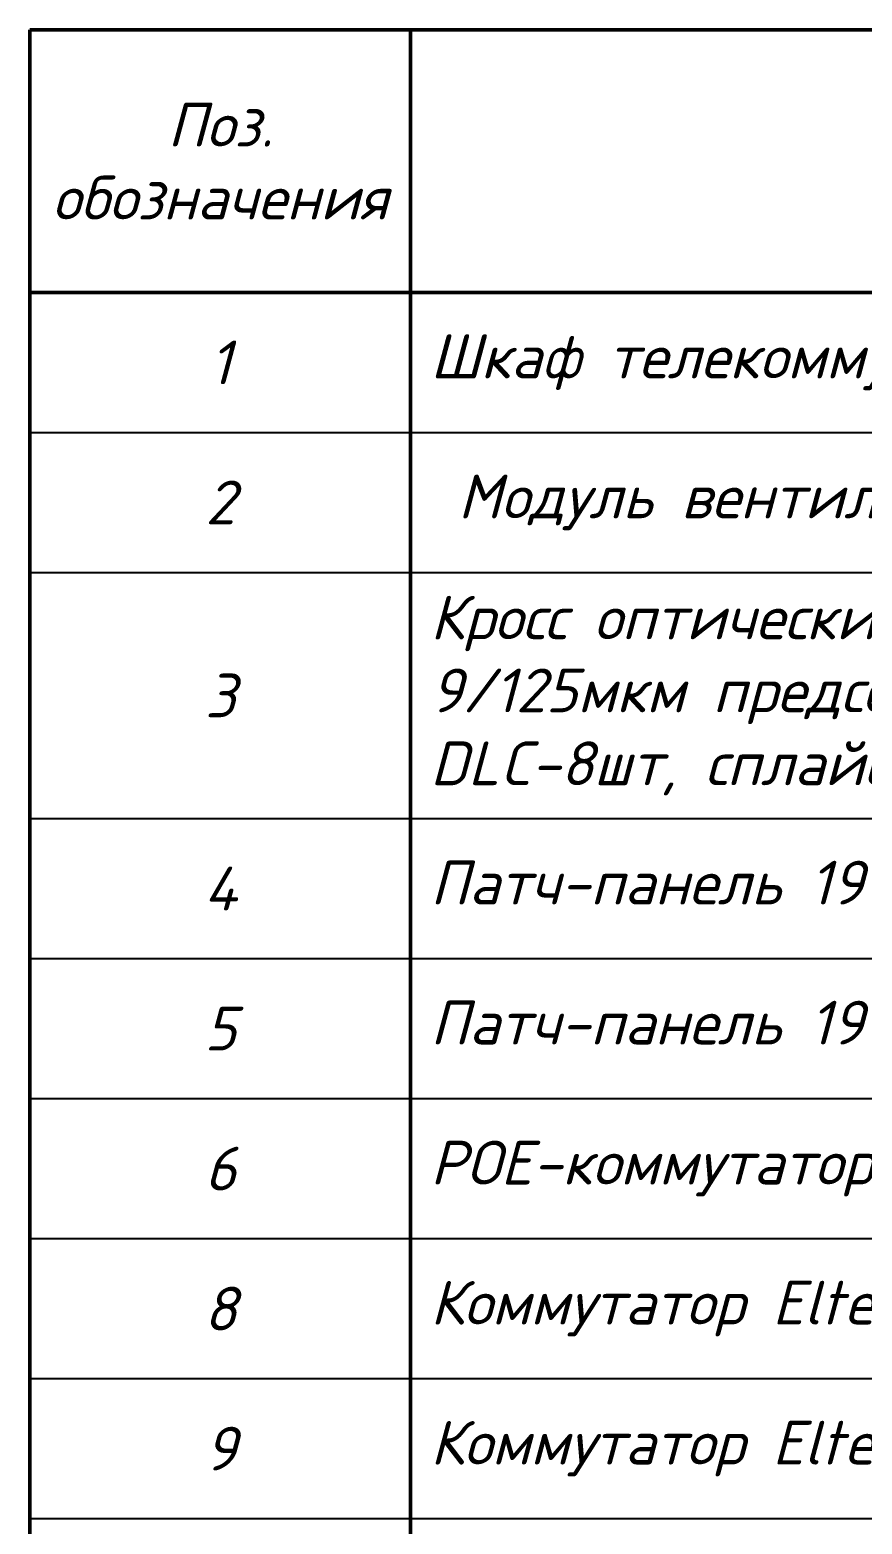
# Model space of a CAD drawing. Extents: x -260425 to 1294666, y -169889 to -2349.
# Drawn here: x 1006412 to 1011166, y -119151 to -110613 of the extents above; entities that cross this region are included whole.
import ezdxf

# ---------------------------------------------------------------- set-up
doc = ezdxf.new("R2010")
doc.units = 0
doc.header["$LTSCALE"] = 100
doc.layers.add('Текст', color=7, linetype='Continuous', lineweight=15)
doc.styles.add('1ISOCPEUR', font='isocpeui.ttf', dxfattribs={"height": 250})

# ---------------------------------------------------------------- blocks, each defined once
blk = doc.blocks.new('*T241')
at = {"layer": 'Текст', "color": 0, "lineweight": 50, "transparency": 16777216}
for p, q in [((0, 0), (18675.1, 0)), ((0, 0), (0, -12010.7)), ((2175.1, 0), (2175.1, -12010.7)), ((13175.1, 0), (13175.1, -12010.7)), ((14175.1, 0), (14175.1, -12010.7)), ((18675.1, 0), (18675.1, -12010.7)), ((0, -1500), (18675.1, -1500))]:
    blk.add_line(p, q, dxfattribs=at)
at = {"layer": 'Текст', "color": 0, "lineweight": 25, "transparency": 16777216}
for p, q in [((0, -2300), (18675.1, -2300)), ((0, -3100), (18675.1, -3100)), ((0, -4506.4), (18675.1, -4506.4)), ((0, -5306.4), (18675.1, -5306.4)), ((0, -6106.4), (18675.1, -6106.4)), ((0, -6906.4), (18675.1, -6906.4)), ((0, -7706.4), (18675.1, -7706.4)), ((0, -8506.4), (18675.1, -8506.4)), ((0, -9306.4), (18675.1, -9306.4)), ((0, -10106.4), (18675.1, -10106.4)), ((0, -11071), (18675.1, -11071)), ((0, -12010.7), (18675.1, -12010.7))]:
    blk.add_line(p, q, dxfattribs=at)
at = {"layer": 'Текст', "color": 0, "transparency": 16777216, "char_height": 250, "style": '1ISOCPEUR'}
for s, insert, width, attachment_point in [('Поз. обозначения', (1087.5, -750), 1952.074, 5), ('Примечание', (16425.1, -750), 4276.98, 5), ('Наименование', (7675.1, -750), 10776.98, 5), ('Кол.', (13675.1, -750), 776.98, 5), ("\\A1;Шкаф телекоммуникационный 19{\\A0;'}, TFR-426060-GMMM-R-BK, 42U", (2286.6, -1900), 10776.98, 4), ('1', (1087.5, -1900), 1952.074, 5), ('1', (13675.1, -1900), 776.98, 5), (' Модуль вентиляторный R-FAN-6K, 1U', (2286.6, -2700), 10776.98, 4), ('2', (1087.5, -2700), 1952.074, 5), ('1', (13675.1, -2700), 776.98, 5), ('Кросс оптический 19" стоечный 1U на 8 портов LC/UPC duplex 9/125мкм предсобранный (пигтейл LC 9/125-16шт, розетка DLC-8шт, сплайс кассета, КДЗС-16шт)', (2286.6, -3803.2), 10776.98, 4), ('3', (1087.5, -3803.2), 1952.074, 5), ('1', (13675.1, -3803.2), 776.98, 5), ('КСп-19-1U-8-DLC/UPC-9/125', (16425.1, -3803.2), 4276.98, 5), ('4', (1087.5, -4906.4), 1952.074, 5), ('Патч-панель 19", 2U, CAT5E, 48 модуля RJ45, неэкранированная', (2286.6, -4906.4), 10776.98, 4), ('2', (13675.1, -4906.4), 776.98, 5), ('Патч-панель 19", 1U, CAT5E, 24 модуля RJ45, неэкранированная', (2286.6, -5706.4), 10776.98, 4), ('5', (1087.5, -5706.4), 1952.074, 5), ('4', (13675.1, -5706.4), 776.98, 5), ('6', (1087.5, -6506.4), 1952.074, 5), ('РОЕ-коммутатор на 24 порта', (2286.6, -6506.4), 10776.98, 4), ('1', (13675.1, -6506.4), 776.98, 5), ('поставка ДИТ', (16425.1, -6506.4), 4276.98, 5), ('Коммутатор Eltex 48 портов 1G, 4 порта 10G (SFP+)', (2286.6, -7306.4), 10776.98, 4), ('8', (1087.5, -7306.4), 1952.074, 5), ('2', (13675.1, -7306.4), 776.98, 5), ('MES2348B', (16425.1, -7306.4), 4276.98, 5), ('Коммутатор Eltex 24 порта 1G, 4 порта 10G (SFP+)', (2286.6, -8106.4), 10776.98, 4), ('9', (1087.5, -8106.4), 1952.074, 5), ('4', (13675.1, -8106.4), 776.98, 5), ('MES2324В', (16425.1, -8106.4), 4276.98, 5), ('10', (1087.5, -8906.4), 1952.074, 5), (' Блок розеток R-16-9S-I-440, 1U', (2286.6, -8906.4), 10776.98, 4), ('2', (13675.1, -8906.4), 776.98, 5), ('Кабельный органайзер ГКО-4.62-9005', (2286.6, -9706.4), 10776.98, 4), ('11', (1087.5, -9706.4), 1952.074, 5), ('11', (13675.1, -9706.4), 776.98, 5), ('Онлайн ИБП ДКС серии Small Rackmount, 1000 ВА/900 Вт, 1/1, 6xIECC13,EPO, USB, RS-232, Rack 2U, з/у 6А, без АКБ', (2286.6, -10588.7), 10776.98, 4), ('12', (1087.5, -10588.7), 1952.074, 5), ('1', (13675.1, -10588.7), 776.98, 5), ('SMALLR1AOPI', (16425.1, -10588.7), 4276.98, 5), ('13', (1087.5, -11540.9), 1952.074, 5), ('Батарейный блок для ИБП ДКС SMALLR1AO, Rack 2U, 6х9Ач, 36В', (2286.6, -11540.9), 10776.98, 4), ('1', (13675.1, -11540.9), 776.98, 5), ('BPSMLR1-36V', (16425.1, -11540.9), 4276.98, 5)]:
    blk.add_mtext(s, dxfattribs=dict(at, insert=insert, width=width, attachment_point=attachment_point))

msp = doc.modelspace()

# ---------------------------------------------------------------- block references
msp.add_blockref('*T241', (1006411.6, -110613.2))

doc.saveas('drawing.dxf')
